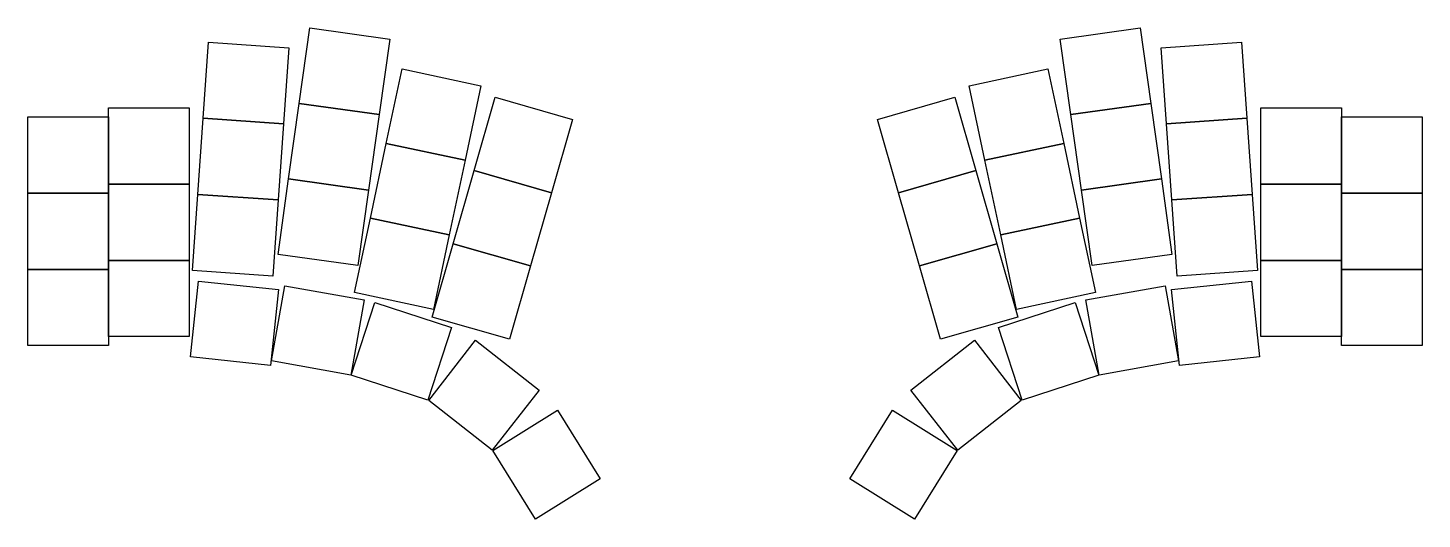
# Model space of a CAD drawing. Header units: millimetres. Extents: x 91 to 402, y -147 to -38.
import ezdxf

# ---------------------------------------------------------------- set-up
doc = ezdxf.new("R2010")
doc.units = ezdxf.units.MM

msp = doc.modelspace()

# ---------------------------------------------------------------- linework, layer by layer
for p, q in [((151.55, -54.49), (153.92, -37.65)), ((153.92, -37.65), (171.74, -40.16)), ((171.74, -40.16), (169.38, -56.99)), ((321.38, -40.16), (339.2, -37.65)), ((323.74, -56.99), (321.38, -40.16)), ((339.2, -37.65), (341.57, -54.49)), ((130.1, -57.82), (131.28, -40.86)), ((131.28, -40.86), (149.24, -42.11)), ((149.24, -42.11), (148.05, -59.07)), ((343.88, -42.11), (361.84, -40.86)), ((345.07, -59.07), (343.88, -42.11)), ((361.84, -40.86), (363.02, -57.82)), ((170.97, -63.43), (174.51, -46.8)), ((174.51, -46.8), (192.11, -50.55)), ((301.01, -50.55), (318.61, -46.8)), ((318.61, -46.8), (322.15, -63.43)), ((192.11, -50.55), (188.58, -67.17)), ((304.54, -67.17), (301.01, -50.55)), ((109, -55.5), (127, -55.5)), ((109, -72.5), (109, -55.5)), ((127, -55.5), (127, -72.5)), ((149.19, -71.32), (151.55, -54.49)), ((151.55, -54.49), (169.38, -56.99)), ((169.38, -56.99), (151.55, -54.49)), ((190.57, -69.44), (195.25, -53.1)), ((195.25, -53.1), (212.55, -58.06)), ((280.57, -58.06), (297.87, -53.1)), ((297.87, -53.1), (302.55, -69.44)), ((323.74, -56.99), (341.57, -54.49)), ((341.57, -54.49), (323.74, -56.99)), ((341.57, -54.49), (343.93, -71.32)), ((366.12, -55.5), (384.12, -55.5)), ((366.12, -72.5), (366.12, -55.5)), ((384.12, -55.5), (384.12, -72.5)), ((91, -57.5), (109, -57.5)), ((91, -74.5), (91, -57.5)), ((109, -57.5), (109, -74.5)), ((128.91, -74.78), (130.1, -57.82)), ((130.1, -57.82), (148.05, -59.07)), ((148.05, -59.07), (130.1, -57.82)), ((148.05, -59.07), (146.87, -76.03)), ((169.38, -56.99), (167.01, -73.83)), ((212.55, -58.06), (207.87, -74.4)), ((285.25, -74.4), (280.57, -58.06)), ((326.11, -73.83), (323.74, -56.99)), ((345.07, -59.07), (363.02, -57.82)), ((363.02, -57.82), (345.07, -59.07)), ((346.25, -76.03), (345.07, -59.07)), ((363.02, -57.82), (364.21, -74.78)), ((384.12, -57.5), (402.12, -57.5)), ((384.12, -74.5), (384.12, -57.5)), ((402.12, -57.5), (402.12, -74.5)), ((167.44, -80.06), (170.97, -63.43)), ((170.97, -63.43), (188.58, -67.17)), ((188.58, -67.17), (170.97, -63.43)), ((304.54, -67.17), (322.15, -63.43)), ((322.15, -63.43), (304.54, -67.17)), ((322.15, -63.43), (325.68, -80.06)), ((188.58, -67.17), (185.04, -83.8)), ((308.08, -83.8), (304.54, -67.17)), ((146.82, -88.16), (149.19, -71.32)), ((149.19, -71.32), (167.01, -73.83)), ((167.01, -73.83), (149.19, -71.32)), ((185.88, -85.78), (190.57, -69.44)), ((190.57, -69.44), (207.87, -74.4)), ((207.87, -74.4), (190.57, -69.44)), ((285.25, -74.4), (302.55, -69.44)), ((302.55, -69.44), (285.25, -74.4)), ((302.55, -69.44), (307.24, -85.78)), ((326.11, -73.83), (343.93, -71.32)), ((343.93, -71.32), (326.11, -73.83)), ((343.93, -71.32), (346.3, -88.16)), ((91, -74.5), (109, -74.5)), ((91, -91.5), (91, -74.5)), ((109, -74.5), (91, -74.5)), ((109, -72.5), (127, -72.5)), ((109, -89.5), (109, -72.5)), ((127, -72.5), (109, -72.5)), ((109, -74.5), (109, -91.5)), ((127, -72.5), (127, -89.5)), ((167.01, -73.83), (164.65, -90.66)), ((207.87, -74.4), (203.18, -90.75)), ((289.94, -90.75), (285.25, -74.4)), ((328.47, -90.66), (326.11, -73.83)), ((366.12, -72.5), (384.12, -72.5)), ((366.12, -89.5), (366.12, -72.5)), ((384.12, -72.5), (366.12, -72.5)), ((384.12, -72.5), (384.12, -89.5)), ((384.12, -74.5), (402.12, -74.5)), ((384.12, -91.5), (384.12, -74.5)), ((402.12, -74.5), (384.12, -74.5)), ((402.12, -74.5), (402.12, -91.5)), ((127.73, -91.73), (128.91, -74.78)), ((128.91, -74.78), (146.87, -76.03)), ((146.87, -76.03), (128.91, -74.78)), ((146.87, -76.03), (145.68, -92.99)), ((346.25, -76.03), (364.21, -74.78)), ((364.21, -74.78), (346.25, -76.03)), ((347.44, -92.99), (346.25, -76.03)), ((364.21, -74.78), (365.39, -91.73)), ((163.9, -96.69), (167.44, -80.06)), ((167.44, -80.06), (185.04, -83.8)), ((185.04, -83.8), (167.44, -80.06)), ((308.08, -83.8), (325.68, -80.06)), ((325.68, -80.06), (308.08, -83.8)), ((325.68, -80.06), (329.22, -96.69)), ((185.04, -83.8), (181.51, -100.43)), ((311.61, -100.43), (308.08, -83.8)), ((181.19, -102.13), (185.88, -85.78)), ((185.88, -85.78), (203.18, -90.75)), ((203.18, -90.75), (185.88, -85.78)), ((289.94, -90.75), (307.24, -85.78)), ((307.24, -85.78), (289.94, -90.75)), ((307.24, -85.78), (311.93, -102.13)), ((109, -89.5), (127, -89.5)), ((109, -106.5), (109, -89.5)), ((127, -89.5), (109, -89.5)), ((127, -89.5), (127, -106.5)), ((164.65, -90.66), (146.82, -88.16)), ((346.3, -88.16), (328.47, -90.66)), ((366.12, -89.5), (384.12, -89.5)), ((366.12, -106.5), (366.12, -89.5)), ((384.12, -89.5), (366.12, -89.5)), ((384.12, -89.5), (384.12, -106.5)), ((91, -91.5), (109, -91.5)), ((91, -108.5), (91, -91.5)), ((109, -91.5), (91, -91.5)), ((109, -91.5), (109, -108.5)), ((145.68, -92.99), (127.73, -91.73)), ((203.18, -90.75), (198.5, -107.09)), ((294.62, -107.09), (289.94, -90.75)), ((365.39, -91.73), (347.44, -92.99)), ((384.12, -91.5), (402.12, -91.5)), ((384.12, -108.5), (384.12, -91.5)), ((402.12, -91.5), (384.12, -91.5)), ((402.12, -91.5), (402.12, -108.5)), ((127.26, -111.04), (129.04, -94.13)), ((129.04, -94.13), (146.94, -96.01)), ((146.94, -96.01), (145.16, -112.92)), ((145.37, -111.94), (148.32, -95.2)), ((148.32, -95.2), (166.05, -98.32)), ((327.07, -98.32), (344.8, -95.2)), ((344.8, -95.2), (347.75, -111.94)), ((346.18, -96.01), (364.08, -94.13)), ((347.96, -112.92), (346.18, -96.01)), ((364.08, -94.13), (365.86, -111.04)), ((166.05, -98.32), (163.1, -115.07)), ((163.16, -115.08), (168.42, -98.91)), ((181.51, -100.43), (163.9, -96.69)), ((168.42, -98.91), (185.54, -104.48)), ((307.58, -104.48), (324.7, -98.91)), ((329.22, -96.69), (311.61, -100.43)), ((324.7, -98.91), (329.96, -115.08)), ((330.02, -115.07), (327.07, -98.32)), ((198.5, -107.09), (181.19, -102.13)), ((311.93, -102.13), (294.62, -107.09)), ((185.54, -104.48), (180.28, -120.65)), ((312.84, -120.65), (307.58, -104.48)), ((109, -108.5), (91, -108.5)), ((127, -106.5), (109, -106.5)), ((180.44, -120.73), (190.9, -107.33)), ((190.9, -107.33), (205.09, -118.41)), ((288.03, -118.41), (302.22, -107.33)), ((302.22, -107.33), (312.68, -120.73)), ((384.12, -106.5), (366.12, -106.5)), ((402.12, -108.5), (384.12, -108.5)), ((145.16, -112.92), (127.26, -111.04)), ((163.1, -115.07), (145.37, -111.94)), ((347.75, -111.94), (330.02, -115.07)), ((365.86, -111.04), (347.96, -112.92)), ((180.28, -120.65), (163.16, -115.08)), ((329.96, -115.08), (312.84, -120.65)), ((194.62, -131.81), (180.44, -120.73)), ((205.09, -118.41), (194.62, -131.81)), ((298.5, -131.81), (288.03, -118.41)), ((312.68, -120.73), (298.5, -131.81)), ((194.74, -131.94), (209.15, -122.93)), ((209.15, -122.93), (218.69, -138.19)), ((274.43, -138.19), (283.97, -122.93)), ((283.97, -122.93), (298.38, -131.94)), ((204.28, -147.2), (194.74, -131.94)), ((298.38, -131.94), (288.84, -147.2)), ((218.69, -138.19), (204.28, -147.2)), ((288.84, -147.2), (274.43, -138.19))]:
    msp.add_line(p, q)

doc.saveas('drawing.dxf')
